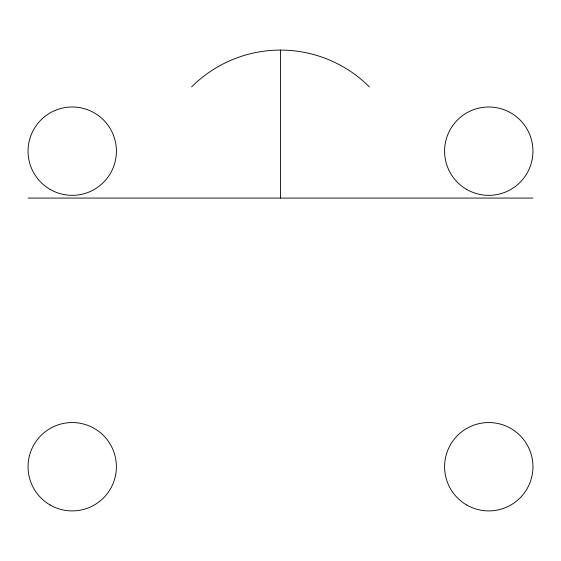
<?xml version="1.0" encoding="UTF-8"?>
<svg xmlns="http://www.w3.org/2000/svg" width="561" height="561" viewBox="0 0 561 561"><rect width="100%" height="100%" fill="white"/><g stroke="black" fill="none" stroke-linecap="round" stroke-linejoin="round"><path stroke-width="0.84" d="M28.05 198.068L532.95 198.068M280.5 50.09L280.5 198.068M191.596 86.913A125.734 125.734 0 0 1 369.404 86.913M466.682 504.991A44.179 44.179 0 0 0 532.95 466.731A44.179 44.179 0 0 0 466.682 428.471A44.179 44.179 0 0 0 466.682 504.991M50.139 504.991A44.179 44.179 0 0 0 116.408 466.731A44.179 44.179 0 0 0 50.139 428.471A44.179 44.179 0 0 0 50.139 504.991M466.682 189.429A44.179 44.179 0 0 0 532.95 151.168A44.179 44.179 0 0 0 466.682 112.908A44.179 44.179 0 0 0 466.682 189.429M50.139 189.429A44.179 44.179 0 0 0 116.408 151.168A44.179 44.179 0 0 0 50.139 112.908A44.179 44.179 0 0 0 50.139 189.429"/></g></svg>
